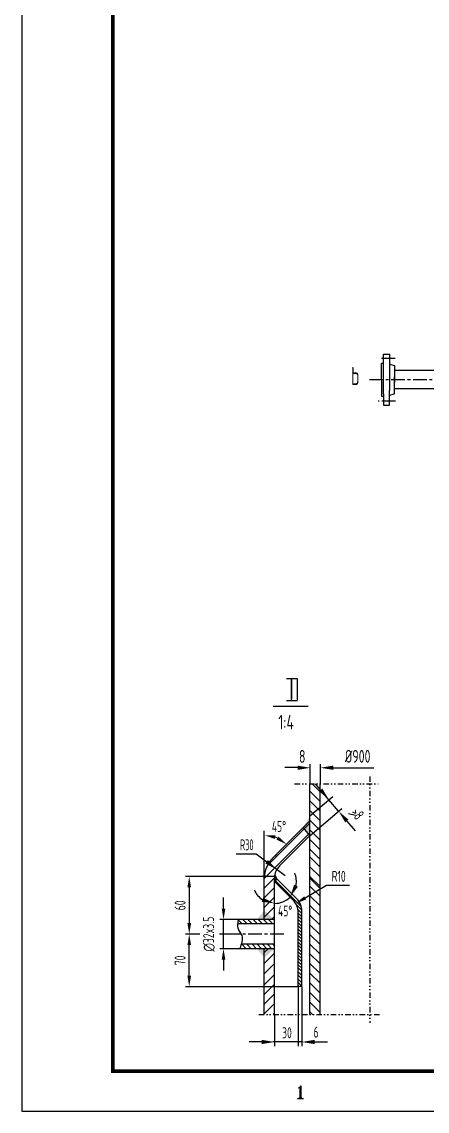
# Model space of a CAD drawing. Extents: x 0 to 594, y 0 to 841.
# Drawn here: x 0 to 111.2, y 0 to 298.6 of the extents above; entities that cross this region are included whole.
import ezdxf
from ezdxf.enums import TextEntityAlignment as Align

# ---------------------------------------------------------------- set-up
doc = ezdxf.new("R2010")
doc.units = 0
doc.header["$LTSCALE"] = 3
doc.header["$MEASUREMENT"] = 0
doc.linetypes.add('CENTER', pattern=[2, 1.25, -0.25, 0.25, -0.25])
doc.linetypes.add('DIVIDE', pattern=[1.25, 0.5, -0.25, 0, -0.25, 0, -0.25])
doc.layers.get('0').update_dxf_attribs({"linetype": 'CONTINUOUS'})
doc.layers.get('DEFPOINTS').update_dxf_attribs({"linetype": 'CONTINUOUS'})
for name, color, linetype in [('1', 21, 'CONTINUOUS'), ('2', 253, 'CONTINUOUS'), ('3', 2, 'CENTER'), ('4', 2, 'CENTER'), ('6', 6, 'DIVIDE'), ('BORDER', 7, 'CONTINUOUS')]:
    doc.layers.add(name, color=color, linetype=linetype)
doc.styles.get("Standard").update_dxf_attribs({"font": 'isocp.shx', "width": 0.707, "bigfont": 'hztxt.shx'})
doc.dimstyles.get("Standard").update_dxf_attribs({"dimtxt": 3, "dimasz": 3, "dimexe": 1, "dimexo": 0.06, "dimgap": 1, "dimtad": 1, "dimzin": 0, "dimdsep": 46, "dimtxsty": 'Standard', "dimcen": 0.09, "dimclrd": 3, "dimclre": 3, "dimclrt": 3, "dimadec": 0, "dimazin": 0, "dimtfac": 0.051429, "dimtofl": 0, "dimtmove": 2, "dimatfit": 3, "dimfxl": 0, "dimtolj": 1, "dimtzin": 0, "dimarcsym": 0})

# ---------------------------------------------------------------- blocks, each defined once
blk = doc.blocks.new('*D35')
at = {"color": 3, "linetype": 'ByBlock'}
for p, q in [((2781.56, 101.66), (2780.62, 101.66)), ((2781.62, 90.25), (2781.62, 98.66)), ((2811.47, 87.25), (2780.62, 87.25))]:
    blk.add_line(p, q, dxfattribs=at)
for points in [[(2781.12, 98.66), (2782.12, 98.66), (2781.62, 101.66)], [(2781.12, 90.25), (2782.12, 90.25), (2781.62, 87.25)]]:
    blk.add_solid(points, dxfattribs=at)
at = {"layer": 'DEFPOINTS', "color": 0, "linetype": 'ByBlock'}
for p in [(2781.62, 101.66), (2781.62, 101.66), (2811.53, 87.25)]:
    blk.add_point(p, dxfattribs=at)
at = {"color": 3, "linetype": 'ByBlock', "insert": (2779.12, 94.46), "char_height": 3, "attachment_point": 5, "rotation": 90}
blk.add_mtext('\\A1;70', dxfattribs=at)
blk = doc.blocks.new('*D34')
at = {"color": 3, "linetype": 'ByBlock'}
for p, q in [((2791.02, 108.66), (2791.02, 111.66)), ((2794.97, 105.66), (2790.02, 105.66)), ((2791.02, 97.66), (2791.02, 105.66)), ((2795.76, 97.66), (2790.02, 97.66)), ((2791.02, 94.66), (2791.02, 91.66))]:
    blk.add_line(p, q, dxfattribs=at)
for points in [[(2790.52, 108.66), (2791.52, 108.66), (2791.02, 105.66)], [(2790.52, 94.66), (2791.52, 94.66), (2791.02, 97.66)]]:
    blk.add_solid(points, dxfattribs=at)
at = {"layer": 'DEFPOINTS', "color": 0, "linetype": 'ByBlock'}
for p in [(2791.02, 105.66), (2795.03, 105.66), (2795.82, 97.66)]:
    blk.add_point(p, dxfattribs=at)
at = {"color": 3, "linetype": 'ByBlock', "insert": (2787.02, 101.66), "char_height": 3, "attachment_point": 5, "rotation": 90}
blk.add_mtext('\\A1;∅32x3.5', dxfattribs=at)

msp = doc.modelspace()

# ---------------------------------------------------------------- hatches: boundary and pattern name
at = {"layer": '1'}
h = msp.add_hatch(dxfattribs=at)
h.set_pattern_fill('ANSI31', color=256, scale=15, style=0)
h.set_pattern_definition([(135, (3168.8566, -790.1015), (1.3258252, 1.3258252), [])])
h.paths.add_polyline_path([(79.032, 26.554), (81.844, 26.554), (81.844, 69.715), (79.032, 69.715)])
h.paths.add_polyline_path([(74.307, 62.076), (80.295, 65.632), (82.592, 61.763), (76.604, 58.207)], flags=9)
h = msp.add_hatch(dxfattribs=at)
h.set_pattern_fill('ANSI31', color=256, scale=8, angle=90, style=0)
h.set_pattern_definition([(135, (-2735.6809, -53.1102), (-0.70710678, -0.70710678), [])])
edge = h.paths.add_edge_path()
edge.add_spline(control_points=[(59.35, 52.553), (59.28, 52.15), (59.21, 51.746), (59.181, 51.353)], knot_values=[0, 0, 0, 0, 1.1594285, 1.1594285, 1.1594285, 1.1594285], degree=3, periodic=0)
edge.add_line((59.181, 51.353), (69.345, 51.353))
edge.add_line((69.345, 51.353), (69.345, 52.553))
edge.add_line((69.345, 52.553), (59.35, 52.553))
edge = h.paths.add_edge_path()
edge.add_line((69.345, 44.553), (69.345, 45.753))
edge.add_line((69.345, 45.753), (60.184, 45.753))
edge.add_spline(control_points=[(60.184, 45.753), (60.063, 45.358), (59.927, 44.957), (59.816, 44.553)], knot_values=[7.1891633, 7.1891633, 7.1891633, 7.1891633, 8.3663209, 8.3663209, 8.3663209, 8.3663209], degree=3, periodic=0)
edge.add_line((59.816, 44.553), (69.345, 44.553))

# ---------------------------------------------------------------- linework, layer by layer
at = {"color": 3, "linetype": 'ByBlock'}
for p, q in [((75.638, 94.246), (72.138, 94.246)), ((79.138, 89.753), (79.138, 95.147)), ((81.951, 89.753), (81.951, 95.147)), ((85.451, 94.147), (88.951, 94.147)), ((88.951, 94.147), (96.567, 94.147)), ((84.265, 85.387), (80.598, 89.744)), ((79.032, 80.982), (85.314, 86.269)), ((86.923, 82.229), (84.265, 85.387)), ((79.078, 75.625), (87.826, 82.989)), ((89.177, 79.551), (91.431, 76.874)), ((72.29, 64.566), (64.33, 70.439)), ((69.3, 64.331), (44.938, 64.331)), ((45.938, 61.331), (45.938, 51.553)), ((77.724, 58.467), (83.56, 61.933)), ((70.755, 54.382), (70.935, 54.382)), ((70.845, 54.292), (70.845, 54.472)), ((48.823, 48.553), (44.938, 48.553)), ((60.124, 48.553), (54.255, 48.553)), ((75.845, 34.082), (75.845, 17.804)), ((75.845, 34.082), (75.845, 17.804)), ((76.845, 34.082), (76.845, 17.804)), ((69.345, 26.494), (69.345, 17.804)), ((65.845, 18.984), (62.345, 18.984)), ((76.845, 18.984), (68.845, 18.984)), ((79.345, 18.984), (82.845, 18.984)), ((80.345, 18.984), (83.845, 18.984))]:
    msp.add_line(p, q, dxfattribs=at)
at = {"color": 0}
for p, q in [((81.844, 87.568), (79.659, 89.753)), ((81.844, 84.917), (79.032, 87.729)), ((81.844, 82.265), (79.032, 85.077)), ((81.844, 79.613), (79.032, 82.426)), ((81.844, 76.962), (79.032, 79.774)), ((81.844, 74.31), (79.032, 77.122)), ((81.844, 71.658), (79.032, 74.471)), ((81.844, 69.007), (79.032, 71.819)), ((81.844, 61.052), (79.032, 63.864))]:
    msp.add_line(p, q, dxfattribs=at)
at = {"color": 3, "linetype": 'ByBlock'}
for centre, radius, start, end in [((66.533, 67.065), 8.604, 65.08127, 69.91873), ((69.345, 62.953), 5.994, 348.95278, 22.90557), ((69.345, 62.953), 5.994, 202.09443, 236.04722), ((69.345, 62.953), 5.994, 270, 315)]:
    msp.add_arc(centre, radius, start, end, dxfattribs=at)
for points in [[(75.638, 94.73), (75.638, 93.563), (79.138, 94.147)], [(85.451, 94.73), (85.451, 93.563), (81.951, 94.147)], [(82.458, 88.44), (81.565, 87.689), (84.265, 85.387)], [(89.623, 79.927), (88.731, 79.176), (86.923, 82.229)], [(69.4, 74.653), (69.574, 75.638), (66.533, 75.668)], [(70.444, 75.277), (69.871, 74.458), (72.617, 73.148)], [(67.492, 68.831), (66.8, 67.892), (69.962, 66.283)], [(45.438, 61.331), (46.438, 61.331), (45.938, 64.331)], [(74.713, 62.078), (75.743, 61.53), (73.583, 58.715)], [(65.827, 57.423), (66.168, 58.539), (69.345, 56.959)], [(77.468, 58.897), (77.979, 58.037), (75.144, 56.935)], [(45.438, 51.553), (46.438, 51.553), (45.938, 48.553)], [(65.845, 19.567), (65.845, 18.4), (69.345, 18.984)], [(80.345, 19.567), (80.345, 18.4), (76.845, 18.984)]]:
    msp.add_solid(points, dxfattribs=at)
at = {"layer": '1', "color": 2}
for p, q in [((72.661, 118.63), (74.028, 118.63)), ((74.095, 118.63), (75.632, 118.63)), ((68.933, 111.049), (78.579, 111.049)), ((72.661, 112.623), (74.028, 112.623)), ((74.095, 112.623), (75.632, 112.623))]:
    msp.add_line(p, q, dxfattribs=at)
at = {"layer": '1'}
for p, q in [((91.577, 81.082), (89.598, 81.533)), ((67.294, 67.25), (79.032, 78.988)), ((66.533, 63.959), (66.533, 76.837)), ((66.533, 63.837), (79.032, 76.336)), ((64.33, 70.439), (58.838, 70.439)), ((66.533, 61.186), (68.3, 62.953)), ((68.3, 62.953), (69.345, 63.998)), ((75.644, 58.047), (69.345, 64.346)), ((76.659, 56.148), (69.345, 63.462)), ((66.533, 58.534), (69.345, 61.346)), ((83.56, 61.933), (89.933, 61.933)), ((66.533, 55.882), (69.345, 58.695)), ((66.533, 53.231), (69.345, 56.043)), ((76.837, 55.087), (75.329, 56.594)), ((76.845, 54.194), (75.765, 55.275)), ((76.845, 53.31), (75.845, 54.31)), ((68.507, 52.553), (69.345, 53.391)), ((76.845, 52.426), (75.845, 53.426)), ((76.845, 51.543), (75.845, 52.543)), ((76.845, 50.659), (75.845, 51.659)), ((76.845, 49.775), (75.845, 50.775)), ((76.845, 48.891), (75.845, 49.891)), ((76.845, 48.007), (75.845, 49.007)), ((76.845, 47.123), (75.845, 48.123)), ((76.845, 46.239), (75.845, 47.239)), ((76.845, 45.355), (75.845, 46.355)), ((76.845, 44.472), (75.845, 45.472)), ((66.533, 43.521), (67.565, 44.553)), ((66.533, 40.487), (69.345, 43.3)), ((76.845, 43.588), (75.845, 44.588)), ((76.845, 42.704), (75.845, 43.704)), ((76.845, 41.82), (75.845, 42.82)), ((76.845, 40.936), (75.845, 41.936)), ((66.533, 37.664), (69.345, 40.476)), ((76.845, 40.052), (75.845, 41.052)), ((76.845, 39.168), (75.845, 40.168)), ((76.845, 38.284), (75.845, 39.284)), ((66.533, 34.669), (69.345, 37.481)), ((76.845, 37.235), (75.845, 38.235)), ((76.845, 36.285), (75.845, 37.285)), ((76.845, 35.154), (75.845, 36.154)), ((66.533, 32.017), (69.345, 34.83)), ((76.845, 34.27), (75.845, 35.27)), ((76.089, 34.142), (75.845, 34.386)), ((66.533, 29.366), (69.345, 32.178)), ((66.533, 26.714), (69.345, 29.526)), ((69.024, 26.554), (69.345, 26.875))]:
    msp.add_line(p, q, dxfattribs=at)
at = {"layer": '1', "const_width": 0.3}
msp.add_lwpolyline([(75.695, 18.984, 1), (75.995, 18.984, 1)], format="xyb", close=True, dxfattribs=at)
at = {"layer": '1'}
msp.add_open_spline([(59.35, 52.553), (59.193, 51.649), (58.914, 50.044), (61.105, 47.782), (60.169, 45.839), (59.816, 44.553)], degree=3, knots=[0, 0, 0, 0, 2.5977556, 4.6148477, 8.3663209, 8.3663209, 8.3663209, 8.3663209], dxfattribs=at)
for points in [[(79.032, 75.587), (77.214, 77.746), (79.032, 80.956)], [(69.345, 62.953), (70.235, 63.477), (69.345, 65.48)], [(69.345, 52.553), (66.533, 54.975), (64.458, 52.553)], [(69.345, 44.553), (66.533, 42.131), (64.458, 44.553)]]:
    msp.add_solid(points, dxfattribs=at)
at = {"layer": '2', "color": 1}
for p, q in [((99.267, 207.54), (100.867, 207.54)), ((99.267, 196.64), (99.267, 207.54)), ((100.867, 207.54), (100.867, 197.54)), ((98.667, 205.04), (99.267, 205.04)), ((98.667, 200.54), (98.667, 205.04)), ((98.667, 200.54), (98.667, 196.04)), ((123.704, 203.04), (102.254, 203.04)), ((100.867, 193.54), (100.867, 197.54)), ((123.704, 198.04), (102.254, 198.04)), ((98.667, 196.04), (99.267, 196.04)), ((99.267, 196.64), (99.267, 193.54)), ((99.267, 193.54), (100.867, 193.54))]:
    msp.add_line(p, q, dxfattribs=at)
at = {"layer": '2'}
for p, q in [((100.867, 204.829), (102.254, 204.386)), ((102.254, 204.386), (102.254, 199.753)), ((102.254, 196.694), (102.254, 201.328)), ((100.867, 196.251), (102.254, 196.694)), ((79.032, 55.885), (79.032, 89.753)), ((81.844, 55.885), (81.844, 89.753)), ((68.729, 69.261), (79.032, 79.564)), ((79.032, 75.587), (77.214, 77.746)), ((70.718, 67.273), (79.032, 75.587)), ((68.729, 69.261), (69.935, 70.467)), ((79.032, 26.554), (79.032, 69.715)), ((81.844, 26.554), (81.844, 69.715)), ((66.533, 52.553), (66.533, 63.959)), ((66.533, 55.885), (66.533, 63.959)), ((69.345, 64.367), (75.381, 58.332)), ((69.345, 55.885), (69.345, 63.959)), ((69.345, 45.753), (69.345, 63.959)), ((69.345, 62.953), (74.381, 57.917)), ((75.845, 34.142), (75.845, 54.382)), ((76.845, 34.142), (76.845, 54.796)), ((69.345, 51.353), (59.181, 51.353)), ((69.345, 52.553), (59.35, 52.553)), ((69.345, 45.753), (60.184, 45.753)), ((69.345, 26.554), (69.345, 45.753)), ((69.345, 44.553), (59.816, 44.553)), ((69.345, 44.553), (59.816, 44.553)), ((66.533, 26.554), (66.533, 44.553)), ((76.845, 34.142), (75.845, 34.142))]:
    msp.add_line(p, q, dxfattribs=at)
for centre, radius, start, end in [((74.032, 63.959), 7.499, 135, 180), ((74.032, 63.959), 4.687, 135, 180), ((70.845, 54.382), 5, 0, 45), ((71.845, 54.796), 5, 0, 45)]:
    msp.add_arc(centre, radius, start, end, dxfattribs=at)
at = {"layer": '3'}
for p, q in [((95.351, 200.54), (327.523, 200.54)), ((71.859, 48.553), (56.494, 48.553))]:
    msp.add_line(p, q, dxfattribs=at)
at = {"layer": '4', "color": 2}
for p, q in [((102.438, 206.367), (98.026, 206.367)), ((102.531, 194.621), (97.789, 194.621))]:
    msp.add_line(p, q, dxfattribs=at)
at = {"layer": '6'}
for p, q in [((74.845, 89.753), (97.807, 89.753)), ((95.429, 91.79), (95.429, 24.193)), ((65.031, 26.554), (98.473, 26.554))]:
    msp.add_line(p, q, dxfattribs=at)
at = {"layer": 'BORDER', "color": 122}
for p, q in [((0, 841), (0, 0)), ((0, 0), (594, 0))]:
    msp.add_line(p, q, dxfattribs=at)
at = {"layer": 'BORDER', "color": 7}
for p, q in [((76.105, 6.445), (75.771, 6.294)), ((75.771, 6.294), (75.802, 6.294)), ((76.59, 6.96), (76.105, 6.445)), ((76.256, 6.627), (76.256, 3.445)), ((76.438, 6.627), (76.438, 3.627)), ((76.59, 6.96), (76.59, 3.445)), ((75.62, 3.445), (77.256, 3.445)), ((76.256, 3.627), (75.923, 3.445)), ((75.923, 3.445), (75.953, 3.445)), ((76.256, 3.778), (76.105, 3.445)), ((76.105, 3.445), (76.135, 3.445)), ((76.256, 3.445), (76.287, 3.445)), ((76.438, 3.627), (76.468, 3.627)), ((76.59, 3.778), (76.771, 3.445)), ((76.59, 3.627), (76.923, 3.445)), ((76.59, 3.445), (76.62, 3.445)), ((76.771, 3.445), (76.802, 3.445)), ((76.923, 3.445), (76.953, 3.445)), ((77.256, 3.445), (77.287, 3.445))]:
    msp.add_line(p, q, dxfattribs=at)
at = {"layer": 'BORDER', "color": 122, "const_width": 1}
msp.add_lwpolyline([(24.992, 11.008), (582.992, 11.008), (582.992, 831.008), (24.992, 831.008)], close=True, dxfattribs=at)
at = {"layer": 'DEFPOINTS', "color": 0, "linetype": 'ByBlock'}
for p in [(95.351, 200.54), (81.951, 94.147), (79.032, 89.753), (79.032, 89.753), (81.844, 89.753), (85.106, 84.388), (77.214, 77.746), (79.032, 79.564), (79.032, 75.587), (79.032, 75.587), (79.032, 75.587), (70.835, 74.516), (69.345, 69.715), (79.032, 69.715), (81.844, 69.715), (69.962, 66.283), (70.718, 67.273), (66.533, 63.959), (69.345, 62.953), (69.345, 62.953), (69.36, 64.331), (72.342, 57.762), (74.381, 57.917), (75.144, 56.935), (66.533, 55.885), (69.345, 55.885), (69.345, 55.885), (70.845, 54.382), (79.032, 55.885), (81.844, 55.885), (59.35, 52.553), (69.345, 51.353), (45.938, 48.553), (60.184, 48.553), (75.845, 34.142), (75.845, 34.142), (76.845, 34.142), (66.533, 26.554), (69.345, 26.554), (69.345, 26.554), (69.345, 26.554), (81.844, 26.554), (69.345, 18.984)]:
    msp.add_point(p, dxfattribs=at)

# ---------------------------------------------------------------- texts
at = {"color": 3, "linetype": 'ByBlock'}
for s, height, width, p in [('8', 3.5, 0.75, (76.928, 97.259)), ('R30', 3, 0.6, (61.744, 73.027))]:
    msp.add_text(s, height=height, dxfattribs=dict(at, width=width)).set_placement(p, align=Align.MIDDLE_CENTER)
at = {"color": 3, "linetype": 'ByBlock', "width": 0.75}
msp.add_text('%%c900', height=3.5, dxfattribs=at).set_placement((92.14, 97.292), align=Align.MIDDLE)
at = {"color": 3, "linetype": 'ByBlock', "char_height": 3, "attachment_point": 5}
for s, insert, rotation in [('>8', (92.081, 81.586), 308.59046), ('\\A1;60', (43.438, 56.442), 90)]:
    msp.add_mtext(s, dxfattribs=dict(at, insert=insert, rotation=rotation))
for s, insert in [('45%%d', (70.553, 78.078)), ('\\A1;R10', (86.932, 64.402)), ('45%%d', (72.236, 54.886)), ('30', (72.737, 21.488)), ('6', (80.737, 21.689))]:
    msp.add_mtext(s, dxfattribs=dict(at, insert=insert))
at = {"layer": '1', "color": 2}
for s, height, width, p in [('b', 5, 0.7, (90.338, 199.04)), ('1:4', 4, 0.75, (70.379, 104.665))]:
    msp.add_text(s, height=height, dxfattribs=dict(at, width=width)).set_placement(p)
at = {"layer": '2', "width": 0.75}
for p in [(73.334, 112.621), (74.937, 112.621)]:
    msp.add_text('I', height=6, dxfattribs=at).set_placement(p)

# ---------------------------------------------------------------- dimensions: what is measured, and where the dimension line sits
at = {"layer": '1'}
for base, p1, p2, text, picture, middle in [((55.342, 52.553), (60.137, 44.553), (59.35, 52.553), '%%c32x3.5', '*D34', (51.342, 48.553)), ((45.938, 48.553), (75.845, 34.142), (45.938, 48.553), '70', '*D35', (43.438, 41.347))]:
    dim = msp.add_linear_dim(base=base, p1=p1, p2=p2, angle=90, text=text, dimstyle='Standard', dxfattribs=at)
    dim.commit()
    dim.dimension.update_dxf_attribs({"geometry": picture, "text_midpoint": middle, "insert": (-2735.681, -53.11)})

doc.saveas('drawing.dxf')
